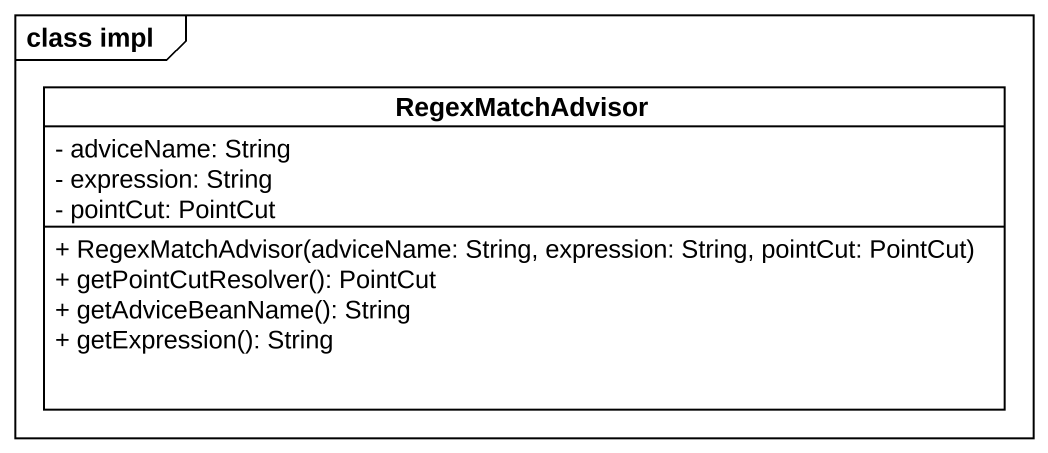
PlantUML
@startuml
mainframe class impl
hide circle
hide empty members
skinparam classAttributeIconSize 0
class RegexMatchAdvisor {
  - adviceName: String
  - expression: String
  - pointCut: PointCut
  + RegexMatchAdvisor(adviceName: String, expression: String, pointCut: PointCut)
  + getPointCutResolver(): PointCut
  + getAdviceBeanName(): String
  + getExpression(): String
}
@enduml
